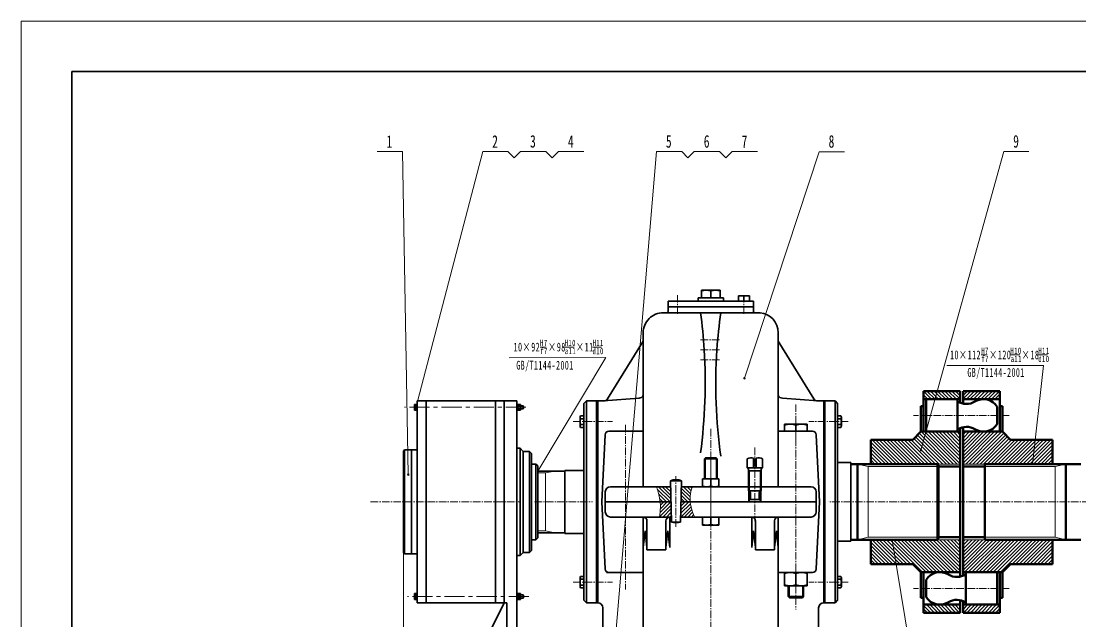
# Model space of a CAD drawing. Header units: millimetres. Extents: x -2378 to 2378, y -1682 to 1682.
# Drawn here: x -2378 to -699, y 730 to 1682 of the extents above; entities that cross this region are included whole.
import ezdxf

# ---------------------------------------------------------------- set-up
doc = ezdxf.new("R2010")
doc.units = ezdxf.units.MM
doc.linetypes.add('CENTER', pattern=[50.8, 31.75, -6.35, 6.35, -6.35])
doc.linetypes.add('点画线', pattern=[18, 12, -2, 2, -2])
doc.layers.get('0').update_dxf_attribs({"lineweight": 35})
for name, color, linetype, lineweight in [('EB0', 7, 'Continuous', 35), ('中心线', 1, 'CENTER', 15), ('中心线层', 1, '点画线', 18), ('剖面线层', 4, 'Continuous', 18), ('尺寸线层', 3, 'Continuous', 18), ('粗实线', 7, 'Continuous', 50), ('粗实线层', 7, 'Continuous', 35), ('细实线', 7, 'Continuous', 18), ('细实线层', 7, 'Continuous', 18)]:
    doc.layers.add(name, color=color, linetype=linetype, lineweight=lineweight)
doc.styles.add('标准', font='', dxfattribs={"width": 0.667})
doc.styles.get('标准').set_extended_font_data('宋体')
doc.dimstyles.new('标准', dxfattribs={"dimscale": 4, "dimtxt": 3.5, "dimasz": 4, "dimexe": 2, "dimexo": 0, "dimtad": 1, "dimdsep": 46, "dimtxsty": '标准', "dimblk": '_CAXARROW', "dimcen": 0, "dimdle": 6, "dimazin": 2, "dimtfac": 0.707107, "dimtdec": 3, "dimtmove": 2, "dimatfit": 3, "dimfxl": 1, "dimfrac": 2, "dimtolj": 1, "dimarcsym": 1})
pattern_1 = [(45, (0, 0), (-2.828427, 2.828427), [])]
pattern_2 = [(135, (0, 0), (-2.828427, -2.828427), [])]

# ---------------------------------------------------------------- blocks, each defined once
blk = doc.blocks.new('*X2')
at = {"layer": '粗实线层'}
for p, q in [((-574.5, 400.5), (-574.5, -400.5)), ((574.5, 400.5), (-574.5, 400.5))]:
    blk.add_line(p, q, dxfattribs=at)
at = {"layer": '细实线层'}
for p, q in [((594.5, 420.5), (-594.5, 420.5)), ((-594.5, 420.5), (-594.5, -420.5))]:
    blk.add_line(p, q, dxfattribs=at)
blk = doc.blocks.new('*X9')
at = {"layer": '中心线层'}
blk.add_line((0, -3), (0, 13.4), dxfattribs=at)
at = {"layer": '粗实线层'}
for p, q in [((-9, 10.4), (9, 10.4)), ((-9, 10.4), (-9, 0)), ((0, 9.7), (0, 0.7)), ((9, 10.4), (9, 0)), ((-9, 0), (9, 0))]:
    blk.add_line(p, q, dxfattribs=at)
for centre, start, end in [((-4.5, -4.49), 72.41205, 107.58795), ((4.5, -4.49), 72.41205, 107.58795), ((-4.5, 14.89), 252.41205, 287.58795), ((4.5, 14.89), 252.41205, 287.58795)]:
    blk.add_arc(centre, 14.89, start, end, dxfattribs=at)
blk = doc.blocks.new('*X10')
at = {"layer": '中心线层'}
blk.add_line((0, -2), (0, 8.4), dxfattribs=at)
at = {"layer": '粗实线层'}
for p, q in [((-6.5, 6.4), (6.5, 6.4)), ((-6.5, 6.4), (-6.5, 0)), ((-6.5, 0), (6.5, 0)), ((0, 5.9), (0, 0.5)), ((6.5, 6.4), (6.5, 0))]:
    blk.add_line(p, q, dxfattribs=at)
for centre, start, end in [((-3.25, -4.36), 72.41205, 107.58795), ((-3.25, 10.76), 252.41205, 287.58795), ((3.25, -4.36), 72.41205, 107.58795), ((3.25, 10.76), 252.41205, 287.58795)]:
    blk.add_arc(centre, 10.76, start, end, dxfattribs=at)
blk = doc.blocks.new('*X19')
at = {"layer": '尺寸线层', "linetype": 'Continuous'}
for points in [[(-1772.4, 277.2), (-1756.4, 279.2), (-1756.4, 275.2)], [(787.6, 277.2), (771.6, 279.2), (771.6, 275.2)]]:
    blk.add_hatch(color=0, dxfattribs=at).paths.add_polyline_path(points, flags=0)
at = {"layer": '尺寸线层', "color": 0, "linetype": 'Continuous'}
for p, q in [((-1772.4, 839.3), (-1772.4, 269.2)), ((787.6, 479.8), (787.6, 269.2)), ((-1772.4, 277.2), (787.6, 277.2))]:
    blk.add_line(p, q, dxfattribs=at)
at = {"layer": '尺寸线层', "color": 0, "insert": (-492.4, 286.7), "char_height": 14, "width": 54.713, "attachment_point": 5, "line_spacing_factor": 1.15057, "style": '标准'}
blk.add_mtext('\\T1.1;2560', dxfattribs=at)
blk = doc.blocks.new('_CAXARROW')
blk.add_hatch(color=0).paths.add_polyline_path([(0, 0), (-1, 0.125), (-1, -0.125)], flags=0)
blk = doc.blocks.new('*X27')
at = {"layer": '中心线层'}
blk.add_line((0, -1.2), (0, 5.7), dxfattribs=at)
at = {"layer": '粗实线层'}
for p, q in [((-4.6, 0.3), (-4.6, 4.1)), ((-3.5, 4.4), (3.5, 4.4)), ((-3.5, 0), (3.5, 0)), ((-2.3, 0.3), (-2.3, 4.1)), ((2.3, 0.3), (2.3, 4.1)), ((4.6, 0.3), (4.6, 4.1))]:
    blk.add_line(p, q, dxfattribs=at)
for centre, radius, start, end in [((-3.5, 2.1), 2.31, 60, 120), ((-3.5, 2.3), 2.31, 240, 300), ((0, -4.4), 8.77, 74.7385, 105.2615), ((0, 8.8), 8.77, 254.7385, 285.2615), ((3.5, 2.1), 2.31, 60, 120), ((3.5, 2.3), 2.31, 240, 300)]:
    blk.add_arc(centre, radius, start, end, dxfattribs=at)
blk = doc.blocks.new('*X28')
at = {"layer": '中心线层', "linetype": '点画线', "lineweight": 18}
blk.add_line((0, -3), (0, 4.3), dxfattribs=at)
at = {"layer": '粗实线层'}
for p, q in [((-3.9, 1.3), (3.9, 1.3)), ((-3.9, 0), (-3.9, 1.3)), ((-3.9, 0), (3.9, 0)), ((-0.3, 0), (-0.7, 1.3)), ((0.3, 0.2), (0, 1.3)), ((0.3, 0), (0.3, 0.2)), ((3.9, 0), (3.9, 1.3))]:
    blk.add_line(p, q, dxfattribs=at)
blk = doc.blocks.new('*X30')
at = {"layer": '细实线层', "lineweight": 18}
h = blk.add_hatch(color=0, dxfattribs=at)
edge = h.paths.add_edge_path(flags=0)
edge.add_arc((0, 0), 2, 0, 360)
at = {"layer": '细实线层', "color": 0}
for p, q in [((-9.4, 512.1), (-49.4, 512.1)), ((0, 0), (-9.4, 512.1))]:
    blk.add_line(p, q, dxfattribs=at)
at = {"layer": '细实线层', "color": 0, "lineweight": 18, "insert": (-29.4, 518.1), "char_height": 20, "width": 68, "attachment_point": 8, "line_spacing_factor": 1.15057, "style": '标准'}
blk.add_mtext('\\T1.1;1', dxfattribs=at)
blk = doc.blocks.new('*X31')
at = {"layer": '细实线层', "lineweight": 18}
h = blk.add_hatch(color=0, dxfattribs=at)
edge = h.paths.add_edge_path(flags=0)
edge.add_arc((0, 0), 2, 0, 360)
at = {"layer": '细实线层', "color": 0}
for p, q in [((0, 0), (106, 406)), ((106, 406), (146, 406)), ((146, 406), (156, 396)), ((166, 406), (156, 396)), ((166, 406), (206, 406)), ((206, 406), (216, 396)), ((226, 406), (216, 396)), ((226, 406), (266, 406))]:
    blk.add_line(p, q, dxfattribs=at)
at = {"layer": '细实线层', "color": 0, "lineweight": 18, "char_height": 20, "width": 68, "attachment_point": 8, "line_spacing_factor": 1.15057, "style": '标准'}
for s, insert in [('\\T1.1;2', (126, 412)), ('\\T1.1;3', (186, 412)), ('\\T1.1;4', (246, 412))]:
    blk.add_mtext(s, dxfattribs=dict(at, insert=insert))
blk = doc.blocks.new('*X62')
for p, q in [((-856.8, 1153), (-847.1, 1153)), ((-810.5, 1153), (-795.6, 1153)), ((-766.4, 1153), (-751.8, 1153))]:
    blk.add_line(p, q)
at = {"char_height": 14, "attachment_point": 1, "line_spacing_factor": 1.15057, "style": '标准'}
for s, insert, width in [('\\T1.1;10×112', (-906.1, 1160), 308.46), ('\\T1.1;{\\H0.707107x;H7}', (-856.8, 1164.5), 19.374), ('\\T1.1;×120', (-844.2, 1160), 308.46), ('\\T1.1;{\\H0.707107x;H10}', (-810.5, 1164.5), 29.909), ('\\T1.1;×18', (-792.7, 1160), 308.46), ('\\T1.1;{\\H0.707107x;H11}', (-766.3, 1164.5), 29.097), ('\\T1.1;{\\H0.707107x;f7}', (-856.6, 1151.7), 19.374), ('\\T1.1;{\\H0.707107x;a11}', (-810.2, 1151.6), 29.909), ('\\T1.1;{\\H0.707107x;d10}', (-766.4, 1151.5), 29.097)]:
    blk.add_mtext(s, dxfattribs=dict(at, insert=insert, width=width))
blk = doc.blocks.new('*X64')
for p, q in [((-1555.8, 1165.4), (-1546.1, 1165.4)), ((-1516.9, 1165.4), (-1501.9, 1165.4)), ((-1472.7, 1165.4), (-1458.2, 1165.4))]:
    blk.add_line(p, q)
at = {"char_height": 14, "attachment_point": 1, "line_spacing_factor": 1.15057, "style": '标准'}
for s, insert, width in [('\\T1.1;{\\H0.707107x;H7}', (-1555.8, 1177), 19.374), ('\\T1.1;{\\H0.707107x;H10}', (-1516.9, 1177), 29.909), ('\\T1.1;{\\H0.707107x;H11}', (-1472.7, 1177), 29.097), ('\\T1.1;10×92', (-1597.7, 1172.4), 279.079), ('\\T1.1;{\\H0.707107x;f7}', (-1555.6, 1164.1), 19.374), ('\\T1.1;×98', (-1543.2, 1172.4), 279.079), ('\\T1.1;{\\H0.707107x;a11}', (-1516.5, 1164), 29.909), ('\\T1.1;×11', (-1499, 1172.4), 279.079), ('\\T1.1;{\\H0.707107x;d10}', (-1472.7, 1163.9), 29.097)]:
    blk.add_mtext(s, dxfattribs=dict(at, insert=insert, width=width))
blk = doc.blocks.new('*X65')
at = {"layer": '细实线层', "lineweight": 18}
h = blk.add_hatch(color=0, dxfattribs=at)
edge = h.paths.add_edge_path(flags=0)
edge.add_arc((0, 0), 2, 0, 360)
at = {"layer": '细实线层', "color": 0}
for p, q in [((0, 0), (74, 875.4)), ((74, 875.4), (114, 875.4)), ((114, 875.4), (124, 865.4)), ((134, 875.4), (124, 865.4)), ((134, 875.4), (174, 875.4)), ((174, 875.4), (184, 865.4)), ((194, 875.4), (184, 865.4)), ((194, 875.4), (234, 875.4))]:
    blk.add_line(p, q, dxfattribs=at)
at = {"layer": '细实线层', "color": 0, "lineweight": 18, "char_height": 20, "width": 68, "attachment_point": 8, "line_spacing_factor": 1.15057, "style": '标准'}
for s, insert in [('\\T1.1;5', (94, 881.4)), ('\\T1.1;6', (154, 881.4)), ('\\T1.1;7', (214, 881.4))]:
    blk.add_mtext(s, dxfattribs=dict(at, insert=insert))
blk = doc.blocks.new('*X66')
at = {"layer": '细实线层', "lineweight": 18}
h = blk.add_hatch(color=0, dxfattribs=at)
edge = h.paths.add_edge_path(flags=0)
edge.add_arc((0, 0), 2, 0, 360)
at = {"layer": '细实线层', "color": 0}
for p, q in [((0, 0), (118.4, 359.3)), ((118.4, 359.3), (158.4, 359.3))]:
    blk.add_line(p, q, dxfattribs=at)
at = {"layer": '细实线层', "color": 0, "lineweight": 18, "insert": (138.4, 365.3), "char_height": 20, "width": 68, "attachment_point": 8, "line_spacing_factor": 1.15057, "style": '标准'}
blk.add_mtext('\\T1.1;8', dxfattribs=at)
blk = doc.blocks.new('*X67')
at = {"layer": '细实线层', "lineweight": 18}
h = blk.add_hatch(color=0, dxfattribs=at)
edge = h.paths.add_edge_path(flags=0)
edge.add_arc((0, 0), 2, 0, 360)
at = {"layer": '细实线层', "color": 0}
for p, q in [((0, 0), (131.1, 473.3)), ((131.1, 473.3), (171.1, 473.3))]:
    blk.add_line(p, q, dxfattribs=at)
at = {"layer": '细实线层', "color": 0, "lineweight": 18, "insert": (151.1, 479.3), "char_height": 20, "width": 68, "attachment_point": 8, "line_spacing_factor": 1.15057, "style": '标准'}
blk.add_mtext('\\T1.1;9', dxfattribs=at)

msp = doc.modelspace()

# ---------------------------------------------------------------- hatches: boundary and pattern name
at = {"layer": '剖面线层'}
h = msp.add_hatch(dxfattribs=at)
h.set_pattern_fill('无图案', color=256, style=0, pattern_type=0)
h.set_pattern_definition(pattern_2)
h.paths.add_polyline_path([(-889.845, 979.84), (-889.845, 1003.881), (-889.845, 1031.269), (-922.09, 1031.269), (-948.131, 1031.269), (-952.417, 1031.269), (-965.274, 1018.412), (-1031.56, 1018.412), (-1031.56, 979.84), (-924.131, 979.84)], flags=0)
h.paths.add_polyline_path([(-889.845, 1082.698), (-889.845, 1088.836), (-889.845, 1095.555), (-948.131, 1095.555), (-948.131, 1082.698), (-922.09, 1082.698)], flags=0)
h.paths.add_polyline_path([(-889.845, 808.412), (-889.845, 831.749), (-889.845, 859.84), (-924.131, 859.84), (-1031.56, 859.84), (-1031.56, 821.269), (-965.274, 821.269), (-952.417, 808.412), (-948.131, 808.412), (-943.845, 808.412), (-894.131, 808.412)], flags=0)
h.paths.add_polyline_path([(-889.845, 744.126), (-889.845, 750.958), (-889.845, 756.983), (-894.131, 756.983), (-943.845, 756.983), (-948.131, 756.983), (-948.131, 744.126)], flags=0)
h = msp.add_hatch(dxfattribs=at)
h.set_pattern_fill('无图案', color=256, style=0, pattern_type=0)
h.set_pattern_definition(pattern_1)
h.paths.add_polyline_path([(-885.56, 979.84), (-885.56, 1003.881), (-885.56, 1031.269), (-853.315, 1031.269), (-827.274, 1031.269), (-822.988, 1031.269), (-810.131, 1018.412), (-743.845, 1018.412), (-743.845, 979.84), (-851.274, 979.84)], flags=0)
h.paths.add_polyline_path([(-885.56, 1082.698), (-885.56, 1088.836), (-885.56, 1095.555), (-827.274, 1095.555), (-827.274, 1082.698), (-853.315, 1082.698)], flags=0)
h.paths.add_polyline_path([(-885.56, 808.412), (-885.56, 831.749), (-885.56, 859.84), (-851.274, 859.84), (-743.845, 859.84), (-743.845, 821.269), (-810.131, 821.269), (-822.988, 808.412), (-827.274, 808.412), (-831.56, 808.412), (-881.274, 808.412)], flags=0)
h.paths.add_polyline_path([(-885.56, 744.126), (-885.56, 750.958), (-885.56, 756.983), (-881.274, 756.983), (-831.56, 756.983), (-827.274, 756.983), (-827.274, 744.126)], flags=0)
h = msp.add_hatch(dxfattribs=at)
h.set_pattern_fill('无图案', color=256, scale=4, angle=135, style=0, pattern_type=0)
h.set_pattern_definition(pattern_2)
edge = h.paths.add_edge_path(flags=0)
edge.add_line((-1332.585, 919.84), (-1332.255, 932.84))
edge.add_line((-1332.255, 932.84), (-1331.977, 943.84))
edge.add_line((-1331.977, 943.84), (-1314.45, 943.84))
edge.add_spline(control_points=[(-1314.45, 943.84), (-1316.304, 938.877), (-1318.207, 930.881), (-1318.08, 922.735), (-1317.81, 919.84)], knot_values=[0, 0, 0, 0, 15.74057623, 24.45012188, 24.45012188, 24.45012188, 24.45012188], weights=[1, 1, 1, 1, 1], degree=3, periodic=0)
edge.add_line((-1317.81, 919.84), (-1332.585, 919.84))
edge = h.paths.add_edge_path(flags=0)
edge.add_spline(control_points=[(-1365.527, 919.84), (-1365.733, 922.039), (-1366.345, 926.604), (-1367.357, 931.095), (-1367.984, 933.408)], knot_values=[0, 0, 0, 0, 6.61376814, 13.80518088, 13.80518088, 13.80518088, 13.80518088], weights=[1, 1, 1, 1, 1], degree=3, periodic=0)
edge.add_spline(control_points=[(-1367.984, 933.408), (-1368.944, 936.953), (-1370.138, 940.437), (-1371.533, 943.84)], knot_values=[0, 0, 0, 0, 11.02695554, 11.02695554, 11.02695554, 11.02695554], weights=[1, 1, 1, 1], degree=3, periodic=0)
edge.add_line((-1371.533, 943.84), (-1348.813, 943.84))
edge.add_line((-1348.813, 943.84), (-1348.205, 919.84))
edge.add_line((-1348.205, 919.84), (-1365.527, 919.84))
h = msp.add_hatch(dxfattribs=at)
h.set_pattern_fill('无图案', color=256, scale=4, angle=45, style=0, pattern_type=0)
h.set_pattern_definition(pattern_1)
edge = h.paths.add_edge_path(flags=0)
edge.add_spline(control_points=[(-1366.511, 895.84), (-1365.564, 901.499), (-1365.088, 907.241), (-1365.163, 912.955)], knot_values=[0, 0, 0, 0, 17.19051933, 17.19051933, 17.19051933, 17.19051933], weights=[1, 1, 1, 1], degree=3, periodic=0)
edge.add_spline(control_points=[(-1365.163, 912.955), (-1365.193, 915.257), (-1365.313, 917.555), (-1365.527, 919.84)], knot_values=[0, 0, 0, 0, 6.89685405, 6.89685405, 6.89685405, 6.89685405], weights=[1, 1, 1, 1], degree=3, periodic=0)
edge.add_line((-1365.527, 919.84), (-1348.205, 919.84))
edge.add_line((-1348.205, 919.84), (-1347.597, 895.84))
edge.add_line((-1347.597, 895.84), (-1366.511, 895.84))
edge = h.paths.add_edge_path(flags=0)
edge.add_line((-1333.193, 895.84), (-1332.937, 905.948))
edge.add_line((-1332.937, 905.948), (-1332.585, 919.84))
edge.add_line((-1332.585, 919.84), (-1317.81, 919.84))
edge.add_spline(control_points=[(-1317.81, 919.84), (-1317.039, 911.582), (-1314.44, 903.381), (-1310.778, 895.84)], knot_values=[0, 0, 0, 0, 25.14238199, 25.14238199, 25.14238199, 25.14238199], weights=[1, 1, 1, 1], degree=3, periodic=0)
edge.add_line((-1310.778, 895.84), (-1333.193, 895.84))
at = {"layer": '粗实线层'}
h = msp.add_hatch(color=256, dxfattribs=at)
h.paths.add_polyline_path([(-952.417, 1031.269), (-952.417, 1046.88), (-952.417, 1056.983), (-948.131, 1056.983), (-948.131, 1031.269)], flags=0)
h.paths.add_polyline_path([(-952.417, 1056.983), (-952.417, 1065.26), (-952.417, 1071.764), (-948.131, 1071.764), (-948.131, 1056.983)], flags=0)
h.paths.add_polyline_path([(-827.274, 1056.983), (-827.274, 1063.662), (-827.274, 1071.764), (-822.988, 1071.764), (-822.988, 1056.983)], flags=0)
h.paths.add_polyline_path([(-827.274, 1031.269), (-827.274, 1044.323), (-827.274, 1056.983), (-822.988, 1056.983), (-822.988, 1031.269)], flags=0)
h = msp.add_hatch(color=256, dxfattribs=at)
h.paths.add_polyline_path([(-952.417, 808.412), (-952.417, 792.801), (-952.417, 782.698), (-948.131, 782.698), (-948.131, 808.412)], flags=0)
h.paths.add_polyline_path([(-952.417, 782.698), (-952.417, 774.421), (-952.417, 767.917), (-948.131, 767.917), (-948.131, 782.698)], flags=0)
h.paths.add_polyline_path([(-827.274, 782.698), (-827.274, 776.019), (-827.274, 767.917), (-822.988, 767.917), (-822.988, 782.698)], flags=0)
h.paths.add_polyline_path([(-827.274, 808.412), (-827.274, 795.358), (-827.274, 782.698), (-822.988, 782.698), (-822.988, 808.412)], flags=0)

# ---------------------------------------------------------------- linework, layer by layer
for p, q in [((-1353.062, 1237.952), (-1353.062, 1221.84)), ((-1353.062, 1229.174), (-1285.395, 1229.174)), ((-1217.728, 1229.174), (-1310.395, 1229.174)), ((-1217.728, 1237.952), (-1217.728, 1221.84)), ((-1360.395, 1219.84), (-1285.395, 1219.84)), ((-1360.395, 1219.84), (-1344.062, 1219.84)), ((-1207.026, 1219.84), (-1285.395, 1219.84)), ((-1392.395, 1187.84), (-1392.395, 943.84)), ((-1178.395, 1188.018), (-1178.395, 943.84)), ((-1448.799, 1083.049), (-1392.395, 1174.512)), ((-1121.991, 1083.049), (-1178.395, 1174.512)), ((-1482.395, 1079.84), (-1486.395, 1075.84)), ((-1486.395, 1075.84), (-1486.395, 919.84)), ((-1482.395, 1079.84), (-1464.395, 1079.84)), ((-1482.395, 1079.84), (-1482.395, 919.84)), ((-1466.395, 1079.84), (-1466.395, 919.84)), ((-1464.395, 1079.84), (-1464.395, 919.84)), ((-1455.206, 1079.84), (-1398.993, 1084.286)), ((-1115.584, 1079.84), (-1171.796, 1084.286)), ((-1106.395, 1079.84), (-1106.395, 919.84)), ((-1088.395, 1079.84), (-1106.395, 1079.84)), ((-1104.395, 1079.84), (-1104.395, 919.84)), ((-1088.395, 1079.84), (-1084.395, 1075.84)), ((-1088.395, 1079.84), (-1088.395, 919.84)), ((-1084.395, 1075.84), (-1084.395, 919.84)), ((-1084.395, 1075.84), (-1084.395, 919.84)), ((-1457.995, 919.84), (-1452.68, 1026.14)), ((-1446.687, 1031.84), (-1392.395, 1031.84)), ((-1124.102, 1031.84), (-1178.395, 1031.84)), ((-1112.795, 919.84), (-1118.11, 1026.14)), ((-1213.455, 987.563), (-1217.335, 987.563)), ((-1444.395, 943.84), (-1379.395, 943.84)), ((-1379.395, 943.84), (-1348.813, 943.84)), ((-1126.395, 943.84), (-1225.395, 943.84)), ((-1452.395, 935.84), (-1452.395, 903.84)), ((-1118.395, 935.84), (-1118.395, 903.84)), ((-1118.395, 935.84), (-1118.395, 903.84)), ((-1106.395, 935.84), (-1106.395, 903.84)), ((-1486.395, 763.84), (-1486.395, 919.84)), ((-1482.395, 759.84), (-1482.395, 919.84)), ((-1466.395, 759.84), (-1466.395, 919.84)), ((-1464.395, 759.84), (-1464.395, 919.84)), ((-1457.995, 919.84), (-1452.68, 813.541)), ((-1112.795, 919.84), (-1118.11, 813.541)), ((-1106.395, 759.84), (-1106.395, 919.84)), ((-1104.395, 759.84), (-1104.395, 919.84)), ((-1088.395, 759.84), (-1088.395, 919.84)), ((-1084.395, 763.84), (-1084.395, 919.84)), ((-1084.395, 763.84), (-1084.395, 919.84)), ((-1444.395, 895.84), (-1392.395, 895.84)), ((-1392.395, 895.84), (-1347.597, 895.84)), ((-1392.395, 895.84), (-1392.395, 627.84)), ((-1333.193, 895.84), (-1255.395, 895.84)), ((-1126.395, 895.84), (-1255.395, 895.84)), ((-1126.395, 895.84), (-1178.395, 895.84)), ((-1178.395, 895.84), (-1178.395, 627.84)), ((-1178.395, 895.84), (-1178.395, 843.84)), ((-1126.395, 895.84), (-1178.395, 895.84)), ((-1392.395, 847.8), (-1389.395, 873.84)), ((-1392.395, 847.8), (-1389.395, 873.84)), ((-1389.395, 873.84), (-1386.395, 847.8)), ((-1389.395, 873.84), (-1386.395, 847.8)), ((-1386.395, 889.84), (-1386.395, 843.84)), ((-1386.395, 889.84), (-1386.395, 843.84)), ((-1356.395, 889.84), (-1356.395, 843.84)), ((-1356.395, 889.84), (-1356.395, 843.84)), ((-1353.395, 873.84), (-1356.395, 847.8)), ((-1353.395, 873.84), (-1350.395, 847.8)), ((-1217.395, 873.84), (-1220.395, 847.8)), ((-1217.395, 873.84), (-1214.395, 847.8)), ((-1214.395, 889.84), (-1214.395, 843.84)), ((-1214.395, 889.84), (-1214.395, 843.84)), ((-1184.395, 889.84), (-1184.395, 843.84)), ((-1184.395, 889.84), (-1184.395, 843.84)), ((-1181.395, 873.84), (-1184.395, 847.8)), ((-1181.395, 873.84), (-1184.395, 847.8)), ((-1178.395, 847.8), (-1181.395, 873.84)), ((-1178.395, 847.8), (-1181.395, 873.84)), ((-1386.395, 843.84), (-1356.395, 843.84)), ((-1184.395, 843.84), (-1214.395, 843.84)), ((-1450.677, 807.84), (-1392.395, 807.84)), ((-1446.687, 807.84), (-1392.395, 807.84)), ((-1124.102, 807.84), (-1178.395, 807.84)), ((-1124.102, 807.84), (-1178.395, 807.84)), ((-1482.395, 759.84), (-1486.395, 763.84)), ((-1482.395, 759.84), (-1464.395, 759.84)), ((-1088.395, 759.84), (-1106.395, 759.84)), ((-1088.395, 759.84), (-1084.395, 763.84)), ((-1456.395, 751.84), (-1456.395, 627.84)), ((-1114.395, 751.84), (-1114.395, 627.84))]:
    msp.add_line(p, q)
for centre, radius, start, end in [((-1360.395, 1187.84), 32, 89.999992, 180), ((-1210.395, 1188.018), 32, 360, 83.957672), ((-1455.206, 1087.84), 8, 270, 323.207376), ((-1399.445, 1092.354), 8.08, 273.206304, 330.755182), ((-1171.344, 1092.354), 8.08, 209.244818, 266.793696), ((-1115.584, 1087.84), 8, 216.792624, 270), ((-1446.687, 1025.84), 6, 90, 177.137595), ((-1124.102, 1025.84), 6, 2.862405, 90), ((-1444.395, 935.84), 8, 90, 180), ((-1126.395, 935.84), 8, 0, 90), ((-1444.395, 903.84), 8, 180, 270), ((-1392.395, 889.84), 6, 360, 90), ((-1350.395, 889.84), 6, 90, 180), ((-1220.395, 889.84), 6, 0, 90), ((-1178.395, 889.84), 6, 90, 180), ((-1126.395, 903.84), 8, 270, 0), ((-1446.687, 813.84), 6, 182.862405, 270), ((-1464.395, 751.84), 8, 0, 90), ((-1106.395, 751.84), 8, 90, 180)]:
    msp.add_arc(centre, radius, start, end)
at = {"layer": 'EB0', "color": 7, "linetype": 'Continuous', "lineweight": 35}
for p, q in [((-1305.33, 1243.285), (-1265.33, 1243.285)), ((-1305.33, 1243.285), (-1305.33, 1237.952)), ((-1299.996, 1255.285), (-1299.996, 1243.285)), ((-1285.33, 1255.285), (-1285.33, 1243.202)), ((-1270.663, 1255.285), (-1270.663, 1243.285)), ((-1265.33, 1243.285), (-1265.33, 1237.952)), ((-1227.595, 988.039), (-1227.595, 973.674)), ((-1217.335, 973.674), (-1217.335, 988.943)), ((-1213.455, 973.674), (-1213.455, 988.943)), ((-1203.195, 988.039), (-1203.195, 973.674)), ((-1203.195, 973.674), (-1227.595, 973.674)), ((-1225.395, 971.474), (-1225.395, 937.274)), ((-1205.395, 968.876), (-1225.395, 968.876)), ((-1205.395, 971.474), (-1205.395, 937.274)), ((-1222.395, 934.274), (-1222.395, 925.074)), ((-1209.795, 923.674), (-1220.995, 923.674)), ((-1208.395, 934.274), (-1208.395, 925.074))]:
    msp.add_line(p, q, dxfattribs=at)
for centre, radius, start, end in [((-1292.663, 1227.156), 28.129, 74.88819, 105.11181), ((-1277.996, 1227.156), 28.129, 74.88819, 105.11181), ((-1221.495, 977.474), 12.2, 70.063188, 120), ((-1209.295, 977.474), 12.2, 60, 109.936812), ((-1227.595, 971.474), 2.2, 0, 90), ((-1203.195, 971.474), 2.2, 90, 180), ((-1225.395, 934.274), 3, 0, 90), ((-1220.995, 925.074), 1.4, 180, 270), ((-1209.795, 925.074), 1.4, 270, 0), ((-1205.395, 934.274), 3, 90, 180)]:
    msp.add_arc(centre, radius, start, end, dxfattribs=at)
at = {"layer": '中心线'}
for p, q in [((-1578.382, 1069.84), (-1770.503, 1069.84)), ((-1573.751, 769.84), (-1765.872, 769.84))]:
    msp.add_line(p, q, dxfattribs=at)
at = {"layer": '中心线层'}
for p, q in [((-1338.062, 1217.794), (-1338.062, 1249.152)), ((-1232.728, 1217.794), (-1232.728, 1249.152)), ((-1301.395, 1176.862), (-1269.395, 1176.862)), ((-1301.395, 1160.862), (-1269.395, 1160.862)), ((-1301.395, 1144.862), (-1269.395, 1144.862)), ((-1749.194, 1069.84), (-1756.094, 1069.84)), ((-1584.044, 1069.84), (-1594.444, 1069.84)), ((-1503.158, 1047.117), (-1441.005, 1047.117)), ((-1420.395, 1042.032), (-1420.395, 781.144)), ((-1150.395, 1048.84), (-1150.395, 1016.04)), ((-1067.632, 1047.117), (-1129.785, 1047.117)), ((-812.265, 1056.983), (-964.171, 1056.983)), ((-1215.395, 1005.899), (-1215.395, 889.535)), ((-1340.395, 880.46), (-1340.395, 960.46)), ((-1564.516, 919.84), (-1472.444, 919.84)), ((-648.719, 919.84), (-1098.915, 919.84)), ((-1285.395, 879.04), (-1285.395, 899.84)), ((-1503.158, 792.564), (-1441.005, 792.564)), ((-812.265, 782.698), (-964.171, 782.698)), ((-1584.044, 769.84), (-1594.444, 769.84))]:
    msp.add_line(p, q, dxfattribs=at)
at = {"layer": '中心线层', "linetype": '点画线', "lineweight": 18}
msp.add_line((-1285.395, 899.84), (-1285.395, 994.84), dxfattribs=at)
at = {"layer": '中心线层', "linetype": '点画线'}
msp.add_line((-1824.24, 919.84), (-1586.79, 919.84), dxfattribs=at)
at = {"layer": '粗实线'}
for p, q in [((-948.131, 1095.555), (-889.845, 1095.555)), ((-948.131, 1095.555), (-948.131, 1031.269)), ((-889.845, 1077.04), (-889.845, 1095.555)), ((-827.274, 1095.555), (-885.56, 1095.555)), ((-885.56, 1075.717), (-885.56, 1095.555)), ((-827.274, 1095.555), (-827.274, 1031.269)), ((-948.131, 1082.698), (-889.845, 1082.698)), ((-943.845, 1031.269), (-943.845, 1082.698)), ((-894.131, 1031.269), (-894.131, 1082.698)), ((-894.131, 1079.275), (-894.131, 1056.983)), ((-827.274, 1082.698), (-885.56, 1082.698)), ((-952.417, 1071.764), (-948.131, 1071.764)), ((-952.417, 1031.269), (-952.417, 1071.764)), ((-831.56, 1070.692), (-831.56, 1056.983)), ((-822.988, 1071.764), (-827.274, 1071.764)), ((-822.988, 1031.269), (-822.988, 1071.764)), ((-894.131, 1034.692), (-894.131, 1056.983)), ((-831.56, 1043.274), (-831.56, 1056.983)), ((-965.274, 1018.412), (-952.417, 1031.269)), ((-952.417, 1031.269), (-889.845, 1031.269)), ((-889.845, 1031.269), (-889.845, 1036.927)), ((-889.845, 919.84), (-889.845, 1031.269)), ((-885.56, 1031.269), (-885.56, 1038.249)), ((-822.988, 1031.269), (-885.56, 1031.269)), ((-885.56, 919.84), (-885.56, 1031.269)), ((-810.131, 1018.412), (-822.988, 1031.269)), ((-1031.56, 1018.412), (-965.274, 1018.412)), ((-1031.56, 979.84), (-1031.56, 1018.412)), ((-743.845, 1018.412), (-810.131, 1018.412)), ((-743.845, 979.84), (-743.845, 1018.412)), ((-1063.4, 979.84), (-926.131, 979.84)), ((-1052.56, 979.84), (-1052.56, 859.84)), ((-926.131, 859.84), (-926.131, 979.84)), ((-924.131, 975.912), (-889.845, 975.912)), ((-851.274, 975.912), (-885.56, 975.912)), ((-743.845, 979.84), (-851.274, 979.84)), ((-851.274, 979.84), (-851.274, 859.84)), ((-743.845, 979.84), (-698.93, 979.84)), ((-722.845, 979.84), (-722.845, 859.84)), ((-889.845, 919.84), (-889.845, 808.412)), ((-885.56, 919.84), (-885.56, 808.412)), ((-1063.4, 859.84), (-926.131, 859.84)), ((-1031.56, 859.84), (-1031.56, 821.269)), ((-924.131, 863.769), (-889.845, 863.769)), ((-851.274, 863.769), (-885.56, 863.769)), ((-698.93, 859.84), (-851.274, 859.84)), ((-743.845, 859.84), (-743.845, 821.269)), ((-1031.56, 821.269), (-965.274, 821.269)), ((-965.274, 821.269), (-952.417, 808.412)), ((-952.417, 808.412), (-889.845, 808.412)), ((-952.417, 808.412), (-952.417, 767.917)), ((-948.131, 744.126), (-948.131, 808.412)), ((-889.845, 808.412), (-889.845, 801.431)), ((-822.988, 808.412), (-885.56, 808.412)), ((-885.56, 808.412), (-885.56, 802.754)), ((-881.274, 808.412), (-881.274, 756.983)), ((-831.56, 808.412), (-831.56, 756.983)), ((-827.274, 744.126), (-827.274, 808.412)), ((-810.131, 821.269), (-822.988, 808.412)), ((-822.988, 808.412), (-822.988, 767.917)), ((-743.845, 821.269), (-810.131, 821.269)), ((-943.845, 768.989), (-943.845, 796.406)), ((-881.274, 804.989), (-881.274, 782.698)), ((-881.274, 760.406), (-881.274, 782.698)), ((-952.417, 767.917), (-948.131, 767.917)), ((-948.131, 756.983), (-889.845, 756.983)), ((-889.845, 763.964), (-889.845, 744.126)), ((-885.56, 762.641), (-885.56, 744.126)), ((-827.274, 756.983), (-885.56, 756.983)), ((-822.988, 767.917), (-827.274, 767.917)), ((-948.131, 744.126), (-889.845, 744.126)), ((-827.274, 744.126), (-885.56, 744.126))]:
    msp.add_line(p, q, dxfattribs=at)
for centre, start, end in [((-880.149, 1100.856), 237.062454, 301.452048), ((-853.315, 1056.983), 32.216548, 121.452048), ((-853.315, 1056.983), 238.547952, 327.783452), ((-880.149, 1013.111), 58.547952, 122.937546), ((-922.09, 782.698), 58.547952, 147.783452), ((-895.255, 826.57), 238.547952, 302.937546), ((-922.09, 782.698), 212.216548, 301.452048), ((-895.255, 738.825), 57.062454, 121.452048)]:
    msp.add_arc(centre, 25.714, start, end, dxfattribs=at)
at = {"layer": '粗实线层'}
for p, q in [((-1299.996, 1255.285), (-1270.663, 1255.285)), ((-1241.395, 1246.485), (-1224.062, 1246.485)), ((-1241.395, 1246.485), (-1241.395, 1237.952)), ((-1232.728, 1245.815), (-1232.728, 1238.622)), ((-1224.062, 1246.485), (-1224.062, 1237.952)), ((-1353.062, 1237.952), (-1217.728, 1237.952)), ((-1241.395, 1237.952), (-1224.062, 1237.952)), ((-1750.444, 759.84), (-1750.444, 1079.84)), ((-1750.444, 1079.84), (-1592.444, 1079.84)), ((-1736.444, 759.84), (-1736.444, 1079.84)), ((-1626.444, 1079.84), (-1626.444, 759.84)), ((-1612.444, 1079.84), (-1612.444, 759.84)), ((-1592.444, 582.84), (-1592.444, 1079.84)), ((-1464.395, 1079.84), (-1464.395, 943.84)), ((-1464.395, 1079.84), (-1455.206, 1079.84)), ((-1106.395, 1079.84), (-1115.584, 1079.84)), ((-1106.395, 1079.84), (-1106.395, 943.84)), ((-1754.844, 1066.376), (-1754.844, 1073.305)), ((-1750.444, 1074.459), (-1754.534, 1074.459)), ((-1750.444, 1072.15), (-1754.534, 1072.15)), ((-1750.444, 1067.531), (-1754.534, 1067.531)), ((-1750.444, 1065.222), (-1754.534, 1065.222)), ((-1750.444, 1066.376), (-1750.444, 1073.305)), ((-1492.395, 1040.305), (-1492.395, 1053.928)), ((-1492.395, 1047.117), (-1492.395, 1052.617)), ((-1491.726, 1056.198), (-1486.395, 1056.198)), ((-1486.395, 1051.657), (-1491.726, 1051.657)), ((-1491.726, 1042.576), (-1486.395, 1042.576)), ((-1132.395, 1042.84), (-1168.395, 1042.84)), ((-1168.395, 1031.84), (-1168.395, 1042.84)), ((-1150.395, 1031.84), (-1150.395, 1041.448)), ((-1132.395, 1031.84), (-1132.395, 1042.84)), ((-1079.064, 1056.198), (-1084.395, 1056.198)), ((-1084.395, 1051.657), (-1079.064, 1051.657)), ((-1079.064, 1042.576), (-1084.395, 1042.576)), ((-1078.395, 1040.305), (-1078.395, 1053.928)), ((-1078.395, 1047.117), (-1078.395, 1052.617)), ((-1491.726, 1038.035), (-1486.395, 1038.035)), ((-1079.064, 1038.035), (-1084.395, 1038.035)), ((-1770.444, 1002.34), (-1772.444, 1000.34)), ((-1772.444, 839.34), (-1772.444, 1000.34)), ((-1770.444, 1002.34), (-1750.444, 1002.34)), ((-1770.444, 1002.34), (-1770.444, 837.34)), ((-1759.444, 837.34), (-1759.444, 1002.34)), ((-1592.444, 1004.84), (-1587.444, 1004.84)), ((-1582.444, 999.84), (-1587.444, 1004.84)), ((-1587.444, 1004.84), (-1587.444, 834.84)), ((-1582.444, 999.84), (-1582.444, 839.84)), ((-1582.444, 999.84), (-1572.444, 999.84)), ((-1569.444, 996.84), (-1572.444, 999.84)), ((-1572.444, 839.84), (-1572.444, 999.84)), ((-1569.444, 996.84), (-1569.444, 842.84)), ((-1084.395, 1003.34), (-1084.395, 971.34)), ((-1569.444, 979.84), (-1562.444, 979.84)), ((-1559.444, 976.84), (-1562.444, 979.84)), ((-1562.444, 979.84), (-1562.444, 859.84)), ((-1559.444, 976.84), (-1559.444, 862.84)), ((-1293.895, 989.84), (-1295.395, 988.34)), ((-1295.395, 988.34), (-1275.395, 988.34)), ((-1295.395, 943.84), (-1295.395, 988.34)), ((-1293.895, 989.84), (-1276.895, 989.84)), ((-1276.895, 989.84), (-1275.395, 988.34)), ((-1275.395, 943.84), (-1275.395, 988.34)), ((-1084.395, 982.34), (-1063.4, 982.34)), ((-1084.395, 919.84), (-1084.395, 979.84)), ((-1063.4, 982.34), (-1063.4, 857.34)), ((-924.131, 977.84), (-926.131, 979.84)), ((-924.131, 977.84), (-924.131, 866.269)), ((-1516.395, 968.84), (-1559.444, 968.84)), ((-1486.395, 969.84), (-1516.395, 969.84)), ((-1516.395, 869.84), (-1516.395, 969.84)), ((-1486.395, 919.84), (-1486.395, 968.84)), ((-1347.395, 887.86), (-1349.047, 953.06)), ((-1349.046, 953.06), (-1331.743, 953.06)), ((-1333.395, 887.86), (-1331.743, 953.06)), ((-1225.395, 937.274), (-1205.395, 937.274)), ((-1223.895, 936.872), (-1223.895, 919.84)), ((-1206.895, 936.872), (-1206.895, 919.84)), ((-1452.395, 919.84), (-1348.205, 919.84)), ((-1332.585, 919.84), (-1118.395, 919.84)), ((-1350.395, 847.8), (-1350.395, 895.84)), ((-1298.395, 895.84), (-1298.395, 883.04)), ((-1285.395, 895.84), (-1285.395, 884.046)), ((-1272.395, 895.84), (-1272.395, 883.04)), ((-1268.395, 895.84), (-1242.395, 895.84)), ((-1220.395, 847.8), (-1220.395, 895.84)), ((-1347.395, 887.86), (-1333.395, 887.86)), ((-1298.395, 883.04), (-1272.395, 883.04)), ((-1562.444, 859.84), (-1569.444, 859.84)), ((-1562.444, 859.84), (-1559.444, 862.84)), ((-1516.395, 870.84), (-1559.444, 870.84)), ((-1486.395, 869.84), (-1516.395, 869.84)), ((-1084.395, 857.34), (-1063.4, 857.34)), ((-926.131, 859.84), (-924.131, 861.84)), ((-924.131, 866.269), (-924.131, 861.84)), ((-1582.444, 839.84), (-1587.444, 834.84)), ((-1572.444, 839.84), (-1582.444, 839.84)), ((-1569.444, 842.84), (-1572.444, 839.84)), ((-1770.444, 837.34), (-1772.444, 839.34)), ((-1750.444, 837.34), (-1770.444, 837.34)), ((-1587.444, 834.84), (-1592.444, 834.84)), ((-1492.395, 799.376), (-1492.395, 785.753)), ((-1492.395, 792.564), (-1492.395, 787.064)), ((-1491.726, 801.646), (-1486.395, 801.646)), ((-1491.726, 797.105), (-1486.395, 797.105)), ((-1079.064, 801.646), (-1084.395, 801.646)), ((-1079.064, 797.105), (-1084.395, 797.105)), ((-1078.395, 799.376), (-1078.395, 785.753)), ((-1078.395, 792.564), (-1078.395, 787.064)), ((-1754.844, 766.376), (-1754.844, 773.305)), ((-1750.444, 774.459), (-1754.534, 774.459)), ((-1486.395, 788.023), (-1491.726, 788.023)), ((-1491.726, 783.483), (-1486.395, 783.483)), ((-1084.395, 788.023), (-1079.064, 788.023)), ((-1079.064, 783.483), (-1084.395, 783.483)), ((-1750.444, 772.15), (-1754.534, 772.15)), ((-1750.444, 767.531), (-1754.534, 767.531)), ((-1750.444, 765.222), (-1754.534, 765.222)), ((-1608.444, 759.84), (-1750.444, 759.84)), ((-1612.444, 759.84), (-1692.444, 599.84)), ((-1608.444, 759.84), (-1608.444, 602.84)), ((-1160.595, 767.84), (-1162.395, 769.64)), ((-1138.395, 769.64), (-1162.395, 769.64)), ((-1140.195, 767.84), (-1160.595, 767.84)), ((-1140.195, 767.84), (-1138.395, 769.64))]:
    msp.add_line(p, q, dxfattribs=at)
for centre, radius, start, end in [((-1237.062, 1232.144), 14.341, 72.412046, 107.587954), ((-1228.395, 1232.144), 14.341, 72.412046, 107.587954), ((-1237.062, 1252.292), 14.341, 252.412046, 287.587954), ((-1228.395, 1252.292), 14.341, 252.412046, 287.587954), ((-1355.062, 1221.84), 2, 270, 0), ((-1215.728, 1221.84), 2, 180, 270), ((-1752.534, 1073.305), 2.309, 150, 210), ((-1746.07, 1069.84), 8.774, 164.73852, 195.26148), ((-1752.534, 1066.376), 2.309, 150, 210), ((-1477.395, 1047.117), 15.033, 162.419017, 197.580983), ((-1488.207, 1053.928), 4.188, 147.168864, 212.831136), ((-1488.207, 1040.305), 4.188, 147.168864, 212.831136), ((-1159.395, 1013.056), 29.785, 72.412046, 107.587954), ((-1141.395, 1013.056), 29.785, 72.412046, 107.587954), ((-1082.583, 1053.928), 4.188, 327.168864, 32.831136), ((-1093.395, 1047.117), 15.033, 342.419017, 17.580983), ((-1082.583, 1040.305), 4.188, 327.168864, 32.831136), ((-1340.395, 937.892), 17.462, 60.299786, 119.700214), ((-1340.395, 907.596), 20.941, 250.470893, 289.529107), ((-1291.895, 904.552), 21.511, 252.412046, 287.587954), ((-1278.895, 904.552), 21.511, 252.412046, 287.587954), ((-1477.395, 792.564), 15.033, 162.419017, 197.580983), ((-1488.207, 799.376), 4.188, 147.168864, 212.831136), ((-1082.583, 799.376), 4.188, 327.168864, 32.831136), ((-1093.395, 792.564), 15.033, 342.419017, 17.580983), ((-1752.534, 773.305), 2.309, 150, 210), ((-1488.207, 785.753), 4.188, 147.168864, 212.831136), ((-1082.583, 785.753), 4.188, 327.168864, 32.831136), ((-1746.07, 769.84), 8.774, 164.73852, 195.26148), ((-1752.534, 766.376), 2.309, 150, 210)]:
    msp.add_arc(centre, radius, start, end, dxfattribs=at)
for points, knots in [([(-1301.395, 1219.84), (-1298.815, 1200.262), (-1291.65, 1126.356), (-1294.353, 1051.564), (-1301.43, 997.551)], [0, 0, 0, 0, 59.41558313, 223.31532071, 223.31532071, 223.31532071, 223.31532071]), ([(-1269.395, 1219.84), (-1272.143, 1200.288), (-1280.048, 1124.614), (-1277.179, 1047.881), (-1269.428, 992.107)], [0, 0, 0, 0, 59.43211113, 228.92646967, 228.92646967, 228.92646967, 228.92646967])]:
    msp.add_open_spline(points, degree=3, knots=knots, dxfattribs=at)
at = {"layer": '细实线'}
for p, q in [((-758.041, 1136.331), (-911.033, 1136.331)), ((-775.395, 979.757), (-758.041, 1136.331)), ((-1052.56, 979.84), (-1035.631, 975.84)), ((-924.131, 975.84), (-1035.631, 975.84)), ((-1035.631, 919.84), (-1035.631, 975.84)), ((-926.131, 979.84), (-889.845, 979.84)), ((-851.274, 975.84), (-739.773, 975.84)), ((-722.845, 979.84), (-739.773, 975.84)), ((-739.773, 919.84), (-739.773, 975.84)), ((-1547.404, 965.84), (-1559.444, 965.84)), ((-1532.208, 968.84), (-1547.404, 965.84)), ((-1547.404, 965.84), (-1547.404, 873.84)), ((-1225.395, 937.274), (-1225.395, 919.84)), ((-1205.395, 937.274), (-1205.395, 919.84)), ((-1035.631, 919.84), (-1035.631, 863.84)), ((-739.773, 919.84), (-739.773, 863.84)), ((-1547.404, 873.84), (-1559.444, 873.84)), ((-1532.208, 870.84), (-1547.404, 873.84)), ((-1052.56, 859.84), (-1035.631, 863.84)), ((-924.131, 863.84), (-1035.631, 863.84)), ((-997.811, 859.846), (-969.756, 689.481)), ((-851.274, 863.84), (-739.773, 863.84)), ((-722.845, 859.84), (-739.773, 863.84))]:
    msp.add_line(p, q, dxfattribs=at)
at = {"layer": '细实线层'}
for p, q in [((-1451.744, 1148.537), (-1604.696, 1148.395)), ((-1559.444, 968.84), (-1451.744, 1148.537)), ((-1293.895, 943.84), (-1293.895, 989.84)), ((-1276.895, 943.84), (-1276.895, 989.84)), ((-851.274, 979.84), (-885.56, 979.84)), ((-926.131, 859.84), (-889.845, 859.84)), ((-851.274, 859.84), (-885.56, 859.84))]:
    msp.add_line(p, q, dxfattribs=at)
at = {"layer": '细实线层', "color": 7, "linetype": 'Continuous', "lineweight": 18}
for p, q in [((-1225.395, 971.474), (-1223.895, 968.876)), ((-1223.895, 968.876), (-1223.895, 936.872)), ((-1205.395, 971.474), (-1206.895, 968.876)), ((-1206.895, 968.876), (-1206.895, 936.872))]:
    msp.add_line(p, q, dxfattribs=at)
at = {"layer": '细实线层'}
for points, knots in [([(-1371.533, 943.84), (-1369.228, 938.216), (-1364.523, 922.563), (-1364.815, 905.971), (-1366.511, 895.84)], [0, 0, 0, 0, 18.40381934, 49.28955947, 49.28955947, 49.28955947, 49.28955947]), ([(-1314.45, 943.84), (-1316.304, 938.877), (-1320.142, 922.755), (-1315.723, 906.024), (-1310.778, 895.84)], [0, 0, 0, 0, 16.12322028, 50.49657542, 50.49657542, 50.49657542, 50.49657542])]:
    msp.add_open_spline(points, degree=3, knots=knots, dxfattribs=at)

# ---------------------------------------------------------------- block references
at = {"layer": '尺寸线层'}
for name in ['*X64', '*X62']:
    msp.add_blockref(name, (0, 0), dxfattribs=at)
at = {"layer": '粗实线层', "xscale": 4, "yscale": 4, "zscale": 4}
msp.add_blockref('*X2', (0, 0), dxfattribs=at)
at = {"layer": '细实线层'}
for name, p in [('*X30', (-1764.63, 963.104)), ('*X66', (-1231.981, 1115.824)), ('*X67', (-952.188, 1001.898))]:
    msp.add_blockref(name, p, dxfattribs=at)

# ---------------------------------------------------------------- texts
at = {"layer": '尺寸线层', "char_height": 14, "width": 142.4894, "attachment_point": 1, "line_spacing_factor": 1.15057, "style": '标准'}
for insert in [(-1593.428, 1143.524), (-878.665, 1132.136)]:
    msp.add_mtext('\\T1.1;GB/T1144-2001', dxfattribs=dict(at, insert=insert))

# ---------------------------------------------------------------- next in the draw order: wipeouts: each hides what was drawn before it
for points in [[(-1272.395, 944.846), (-1272.395, 951.784), (-1272.395, 951.784), (-1272.395, 955.635), (-1272.395, 955.635), (-1272.395, 956.64), (-1272.395, 956.64), (-1278.895, 956.64), (-1278.895, 956.64), (-1285.395, 956.64), (-1285.395, 956.64), (-1291.895, 956.64), (-1291.895, 956.64), (-1298.395, 956.64), (-1298.395, 956.64), (-1298.395, 955.635), (-1298.395, 955.635), (-1298.395, 951.784), (-1298.395, 951.784), (-1298.395, 944.846), (-1298.395, 944.846), (-1298.395, 943.84), (-1298.395, 943.84), (-1291.895, 943.84), (-1291.895, 943.84), (-1285.395, 943.84), (-1285.395, 943.84), (-1278.895, 943.84), (-1278.895, 943.84), (-1272.395, 943.84), (-1272.395, 943.84)], [(-1168.395, 806.448), (-1168.395, 795.236), (-1168.395, 795.236), (-1168.395, 788.433), (-1168.395, 788.433), (-1168.395, 787.04), (-1168.395, 787.04), (-1159.395, 787.04), (-1159.395, 787.04), (-1150.395, 787.04), (-1150.395, 787.04), (-1141.395, 787.04), (-1141.395, 787.04), (-1132.395, 787.04), (-1132.395, 787.04), (-1132.395, 788.433), (-1132.395, 788.433), (-1132.395, 795.236), (-1132.395, 795.236), (-1132.395, 806.448), (-1132.395, 806.448), (-1132.395, 807.84), (-1132.395, 807.84), (-1141.395, 807.84), (-1141.395, 807.84), (-1150.395, 807.84), (-1150.395, 807.84), (-1159.395, 807.84), (-1159.395, 807.84), (-1168.395, 807.84), (-1168.395, 807.84)]]:
    msp.add_wipeout(points)
msp.add_wipeout([(-1587.053, 1074.459), (-1589.523, 1074.459), (-1589.523, 1074.459), (-1590.834, 1074.459), (-1590.834, 1074.459), (-1590.854, 1074.424), (-1590.873, 1074.389), (-1590.892, 1074.353), (-1590.91, 1074.317), (-1590.927, 1074.281), (-1590.944, 1074.244), (-1590.96, 1074.207), (-1590.975, 1074.17), (-1590.99, 1074.132), (-1591.004, 1074.094), (-1591.018, 1074.056), (-1591.031, 1074.018), (-1591.043, 1073.98), (-1591.054, 1073.941), (-1591.065, 1073.902), (-1591.075, 1073.863), (-1591.084, 1073.824), (-1591.093, 1073.785), (-1591.101, 1073.745), (-1591.109, 1073.706), (-1591.115, 1073.666), (-1591.121, 1073.626), (-1591.126, 1073.586), (-1591.131, 1073.546), (-1591.135, 1073.506), (-1591.138, 1073.466), (-1591.14, 1073.425), (-1591.142, 1073.385), (-1591.143, 1073.345), (-1591.144, 1073.305), (-1591.144, 1073.305), (-1591.144, 1069.84), (-1591.144, 1069.84), (-1591.144, 1066.376), (-1591.144, 1066.376), (-1591.143, 1066.336), (-1591.142, 1066.296), (-1591.14, 1066.255), (-1591.138, 1066.215), (-1591.135, 1066.175), (-1591.131, 1066.135), (-1591.126, 1066.095), (-1591.121, 1066.055), (-1591.115, 1066.015), (-1591.109, 1065.975), (-1591.101, 1065.936), (-1591.093, 1065.896), (-1591.084, 1065.857), (-1591.075, 1065.818), (-1591.065, 1065.779), (-1591.054, 1065.74), (-1591.043, 1065.701), (-1591.031, 1065.663), (-1591.018, 1065.624), (-1591.004, 1065.586), (-1590.99, 1065.549), (-1590.975, 1065.511), (-1590.96, 1065.474), (-1590.944, 1065.437), (-1590.927, 1065.4), (-1590.91, 1065.364), (-1590.892, 1065.328), (-1590.873, 1065.292), (-1590.854, 1065.257), (-1590.834, 1065.222), (-1590.834, 1065.222), (-1589.523, 1065.222), (-1589.523, 1065.222), (-1587.053, 1065.222), (-1587.053, 1065.222), (-1587.033, 1065.257), (-1587.014, 1065.292), (-1586.995, 1065.328), (-1586.977, 1065.364), (-1586.96, 1065.4), (-1586.943, 1065.437), (-1586.927, 1065.474), (-1586.912, 1065.511), (-1586.897, 1065.549), (-1586.883, 1065.586), (-1586.869, 1065.624), (-1586.857, 1065.663), (-1586.845, 1065.701), (-1586.833, 1065.74), (-1586.822, 1065.779), (-1586.812, 1065.818), (-1586.803, 1065.857), (-1586.794, 1065.896), (-1586.786, 1065.936), (-1586.779, 1065.975), (-1586.772, 1066.015), (-1586.766, 1066.055), (-1586.761, 1066.095), (-1586.756, 1066.135), (-1586.752, 1066.175), (-1586.749, 1066.215), (-1586.747, 1066.255), (-1586.745, 1066.296), (-1586.744, 1066.336), (-1586.744, 1066.376), (-1586.744, 1066.376), (-1586.744, 1069.84), (-1586.744, 1069.84), (-1586.744, 1073.305), (-1586.744, 1073.305), (-1586.744, 1073.345), (-1586.745, 1073.385), (-1586.747, 1073.425), (-1586.749, 1073.466), (-1586.752, 1073.506), (-1586.756, 1073.546), (-1586.761, 1073.586), (-1586.766, 1073.626), (-1586.772, 1073.666), (-1586.779, 1073.706), (-1586.786, 1073.745), (-1586.794, 1073.785), (-1586.803, 1073.824), (-1586.812, 1073.863), (-1586.822, 1073.902), (-1586.833, 1073.941), (-1586.845, 1073.98), (-1586.857, 1074.018), (-1586.869, 1074.056), (-1586.883, 1074.094), (-1586.897, 1074.132), (-1586.912, 1074.17), (-1586.927, 1074.207), (-1586.943, 1074.244), (-1586.96, 1074.281), (-1586.977, 1074.317), (-1586.995, 1074.353), (-1587.014, 1074.389), (-1587.033, 1074.424)]).dxf.layer = '粗实线层'

# ---------------------------------------------------------------- next in the draw order: linework, layer by layer
for p, q in [((-1331.977, 943.84), (-1225.395, 943.84)), ((-1124.102, 807.84), (-1178.395, 807.84)), ((-1124.102, 807.84), (-1178.395, 807.84))]:
    msp.add_line(p, q)
msp.add_arc((-1124.102, 813.84), 6, 270, 357.137595)
at = {"layer": '中心线层'}
for p, q in [((-1150.395, 1074.405), (-1150.395, 749.138)), ((-1285.395, 1035.626), (-1285.395, 571.34)), ((-1067.632, 792.564), (-1129.785, 792.564))]:
    msp.add_line(p, q, dxfattribs=at)
at = {"layer": '粗实线层'}
for p, q in [((-1586.744, 1072.34), (-1582.697, 1072.34)), ((-1586.744, 1067.34), (-1582.697, 1067.34)), ((-1582.197, 1071.84), (-1582.697, 1072.34)), ((-1582.697, 1072.34), (-1582.697, 1067.34)), ((-1582.197, 1067.84), (-1582.697, 1067.34)), ((-1582.197, 1071.84), (-1582.197, 1067.84)), ((-1162.395, 807.84), (-1162.395, 807.689)), ((-1138.395, 807.84), (-1138.395, 807.689)), ((-1162.395, 787.192), (-1162.395, 769.64)), ((-1138.395, 787.192), (-1138.395, 769.64))]:
    msp.add_line(p, q, dxfattribs=at)
at = {"layer": '细实线'}
for p, q in [((-1586.744, 1071.84), (-1582.197, 1071.84)), ((-1586.744, 1067.84), (-1582.197, 1067.84))]:
    msp.add_line(p, q, dxfattribs=at)
at = {"layer": '细实线层'}
for p, q in [((-1160.595, 807.84), (-1160.595, 807.816)), ((-1140.195, 807.84), (-1140.195, 807.816)), ((-1160.595, 787.065), (-1160.595, 767.84)), ((-1140.195, 787.065), (-1140.195, 767.84))]:
    msp.add_line(p, q, dxfattribs=at)

# ---------------------------------------------------------------- next in the draw order: block references
at = {"xscale": 2, "yscale": 2, "zscale": 2}
for name, p, rotation in [('*X10', (-1285.395, 943.84), 360), ('*X9', (-1150.395, 807.84), 180)]:
    msp.add_blockref(name, p, dxfattribs=dict(at, rotation=rotation))
at = {"layer": '粗实线层', "rotation": 90}
msp.add_blockref('*X27', (-1586.744, 1069.84), dxfattribs=at)
at = {"layer": '细实线层'}
msp.add_blockref('*X65', (-1445.395, 599.787), dxfattribs=at)

# ---------------------------------------------------------------- next in the draw order: dimensions: what is measured, and where the dimension line sits
at = {"layer": '尺寸线层'}
dim = msp.add_linear_dim(base=(787.557, 277.153), p1=(-1772.444, 839.34), p2=(787.557, 479.84), angle=180, dimstyle='标准', override={"dimsah": 1, "dimtfac": 1, "dimtfill": 1, "dimtzin": 8}, dxfattribs=at)
dim.commit()
dim.dimension.update_dxf_attribs({"geometry": '*X19', "text_midpoint": (-492.444, 277.153)})

# ---------------------------------------------------------------- next in the draw order: wipeouts: each hides what was drawn before it
for points in [[(-1592.444, 1065.99), (-1591.192, 1065.99), (-1591.192, 1065.99), (-1591.144, 1065.99), (-1591.144, 1065.99), (-1591.144, 1069.84), (-1591.144, 1069.84), (-1591.144, 1069.852), (-1591.144, 1069.852), (-1591.144, 1070.525), (-1591.144, 1070.525), (-1591.144, 1073.69), (-1591.144, 1073.69), (-1591.192, 1073.69), (-1591.192, 1073.69), (-1592.444, 1073.69), (-1592.444, 1073.69), (-1592.444, 1070.177), (-1592.444, 1070.177), (-1592.444, 1069.84), (-1592.444, 1069.84), (-1592.444, 1069.504), (-1592.444, 1069.504)], [(-1587.053, 774.459), (-1589.523, 774.459), (-1589.523, 774.459), (-1590.834, 774.459), (-1590.834, 774.459), (-1590.854, 774.424), (-1590.873, 774.389), (-1590.892, 774.353), (-1590.91, 774.317), (-1590.927, 774.281), (-1590.944, 774.244), (-1590.96, 774.207), (-1590.975, 774.17), (-1590.99, 774.132), (-1591.004, 774.094), (-1591.018, 774.056), (-1591.031, 774.018), (-1591.043, 773.98), (-1591.054, 773.941), (-1591.065, 773.902), (-1591.075, 773.863), (-1591.084, 773.824), (-1591.093, 773.785), (-1591.101, 773.745), (-1591.109, 773.706), (-1591.115, 773.666), (-1591.121, 773.626), (-1591.126, 773.586), (-1591.131, 773.546), (-1591.135, 773.506), (-1591.138, 773.466), (-1591.14, 773.425), (-1591.142, 773.385), (-1591.143, 773.345), (-1591.144, 773.305), (-1591.144, 773.305), (-1591.144, 769.84), (-1591.144, 769.84), (-1591.144, 766.376), (-1591.144, 766.376), (-1591.143, 766.336), (-1591.142, 766.296), (-1591.14, 766.255), (-1591.138, 766.215), (-1591.135, 766.175), (-1591.131, 766.135), (-1591.126, 766.095), (-1591.121, 766.055), (-1591.115, 766.015), (-1591.109, 765.975), (-1591.101, 765.936), (-1591.093, 765.896), (-1591.084, 765.857), (-1591.075, 765.818), (-1591.065, 765.779), (-1591.054, 765.74), (-1591.043, 765.701), (-1591.031, 765.663), (-1591.018, 765.624), (-1591.004, 765.586), (-1590.99, 765.549), (-1590.975, 765.511), (-1590.96, 765.474), (-1590.944, 765.437), (-1590.927, 765.4), (-1590.91, 765.364), (-1590.892, 765.328), (-1590.873, 765.292), (-1590.854, 765.257), (-1590.834, 765.222), (-1590.834, 765.222), (-1589.523, 765.222), (-1589.523, 765.222), (-1587.053, 765.222), (-1587.053, 765.222), (-1587.033, 765.257), (-1587.014, 765.292), (-1586.995, 765.328), (-1586.977, 765.364), (-1586.96, 765.4), (-1586.943, 765.437), (-1586.927, 765.474), (-1586.912, 765.511), (-1586.897, 765.549), (-1586.883, 765.586), (-1586.869, 765.624), (-1586.857, 765.663), (-1586.845, 765.701), (-1586.833, 765.74), (-1586.822, 765.779), (-1586.812, 765.818), (-1586.803, 765.857), (-1586.794, 765.896), (-1586.786, 765.936), (-1586.779, 765.975), (-1586.772, 766.015), (-1586.766, 766.055), (-1586.761, 766.095), (-1586.756, 766.135), (-1586.752, 766.175), (-1586.749, 766.215), (-1586.747, 766.255), (-1586.745, 766.296), (-1586.744, 766.336), (-1586.744, 766.376), (-1586.744, 766.376), (-1586.744, 769.84), (-1586.744, 769.84), (-1586.744, 773.305), (-1586.744, 773.305), (-1586.744, 773.345), (-1586.745, 773.385), (-1586.747, 773.425), (-1586.749, 773.466), (-1586.752, 773.506), (-1586.756, 773.546), (-1586.761, 773.586), (-1586.766, 773.626), (-1586.772, 773.666), (-1586.779, 773.706), (-1586.786, 773.745), (-1586.794, 773.785), (-1586.803, 773.824), (-1586.812, 773.863), (-1586.822, 773.902), (-1586.833, 773.941), (-1586.845, 773.98), (-1586.857, 774.018), (-1586.869, 774.056), (-1586.883, 774.094), (-1586.897, 774.132), (-1586.912, 774.17), (-1586.927, 774.207), (-1586.943, 774.244), (-1586.96, 774.281), (-1586.977, 774.317), (-1586.995, 774.353), (-1587.014, 774.389), (-1587.033, 774.424)]]:
    msp.add_wipeout(points).dxf.layer = '粗实线层'

# ---------------------------------------------------------------- next in the draw order: linework, layer by layer
at = {"layer": '粗实线层'}
for p, q in [((-1586.744, 767.34), (-1582.697, 767.34)), ((-1582.697, 772.34), (-1582.697, 767.34)), ((-1582.197, 771.84), (-1582.697, 772.34)), ((-1582.197, 767.84), (-1582.697, 767.34)), ((-1582.197, 771.84), (-1582.197, 767.84))]:
    msp.add_line(p, q, dxfattribs=at)
at = {"layer": '细实线'}
msp.add_line((-1586.744, 767.84), (-1582.197, 767.84), dxfattribs=at)

# ---------------------------------------------------------------- next in the draw order: block references
at = {"layer": '粗实线层'}
for name, p, rotation in [('*X28', (-1592.444, 1069.84), 270), ('*X27', (-1586.744, 769.84), 90)]:
    msp.add_blockref(name, p, dxfattribs=dict(at, rotation=rotation))
at = {"layer": '细实线层'}
msp.add_blockref('*X31', (-1752.644, 1069.205), dxfattribs=at)

# ---------------------------------------------------------------- next in the draw order: wipeouts: each hides what was drawn before it
msp.add_wipeout([(-1592.444, 765.99), (-1591.192, 765.99), (-1591.192, 765.99), (-1591.144, 765.99), (-1591.144, 765.99), (-1591.144, 769.84), (-1591.144, 769.84), (-1591.144, 769.852), (-1591.144, 769.852), (-1591.144, 770.525), (-1591.144, 770.525), (-1591.144, 773.69), (-1591.144, 773.69), (-1591.192, 773.69), (-1591.192, 773.69), (-1592.444, 773.69), (-1592.444, 773.69), (-1592.444, 770.177), (-1592.444, 770.177), (-1592.444, 769.84), (-1592.444, 769.84), (-1592.444, 769.504), (-1592.444, 769.504)]).dxf.layer = '粗实线层'

# ---------------------------------------------------------------- next in the draw order: linework, layer by layer
at = {"layer": '粗实线层'}
msp.add_line((-1586.744, 772.34), (-1582.697, 772.34), dxfattribs=at)
at = {"layer": '细实线'}
msp.add_line((-1586.744, 771.84), (-1582.197, 771.84), dxfattribs=at)

# ---------------------------------------------------------------- next in the draw order: block references
at = {"layer": '粗实线层', "rotation": 270}
msp.add_blockref('*X28', (-1592.444, 769.84), dxfattribs=at)

doc.saveas('drawing.dxf')
